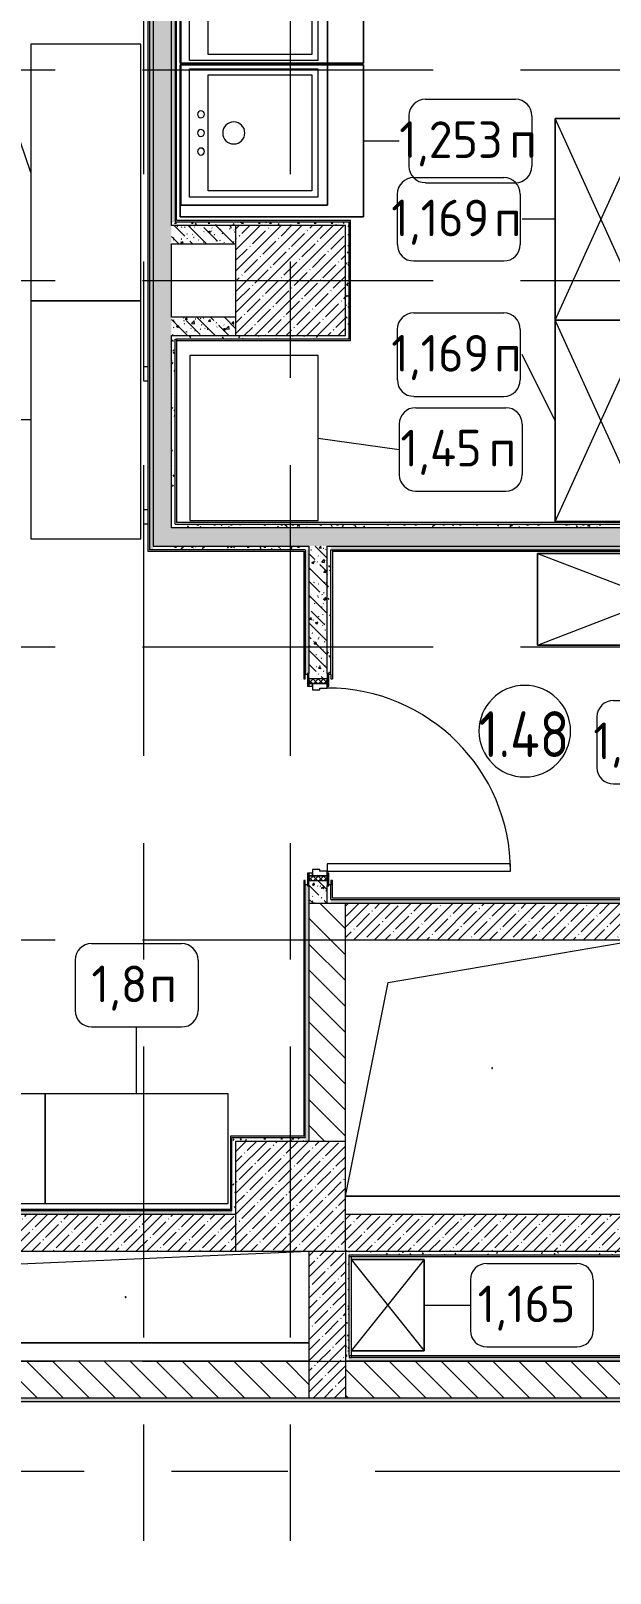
# Model space of a CAD drawing. Header units: millimetres. Extents: x 35840 to 252964, y -8553 to 29000.
# Drawn here: x 65043 to 68204, y 9942 to 18363 of the extents above; entities that cross this region are included whole.
import ezdxf

# ---------------------------------------------------------------- set-up
doc = ezdxf.new("R2010")
doc.units = ezdxf.units.MM
doc.linetypes.add('Осевая', pattern=[3175, 635, -476.25, 1587.5, -476.25])
for name, color, linetype, lineweight in [('A-AREA-IDEN', 7, 'Continuous', 9), ('A-DOOR', 7, 'Continuous', 9), ('A-DOOR-FRAM-2', 7, 'Continuous', 9), ('A-GENM', 7, 'Continuous', 9), ('A-WALL', 7, 'Continuous', 9), ('I-FURN-IDEN', 7, 'Continuous', 9), ('I-WALL', 7, 'Continuous', 9), ('P-SANR-FIXT', 7, 'Continuous', 9), ('P-SANR-FIXT-2', 7, 'Continuous', 13), ('S-COLS', 7, 'Continuous', 9), ('Оси-2', 7, 'Осевая', 9)]:
    doc.layers.add(name, color=color, linetype=linetype, lineweight=lineweight)
for name, color, linetype, lineweight, true_color in [('A-DOOR-1', 7, 'Continuous', 9, 0xc0c0c0), ('A-DOOR-FRAM-1', 7, 'Continuous', 9, 0xc0c0c0), ('A-WALL-1', 9, 'Continuous', 9, 0x808080), ('A-WALL-FNSH-1', 9, 'Continuous', 9, 0x808080), ('I-FURN-1', 9, 'Continuous', 9, 0x808080)]:
    doc.layers.add(name, color=color, linetype=linetype, lineweight=lineweight, true_color=true_color)
doc.styles.add('GOST Common', font='GOST_Common.ttf', dxfattribs={"height": 200})
doc.styles.add('GOST Common_1', font='GOST_Common.ttf', dxfattribs={"width": 0.9, "height": 250})
pattern_1 = [(135, (600, 0), (-75.43415, -75.43415), [106.68, -17.78, 3.556, -17.78]), (135, (600, 75.39), (-75.43415, -75.43415), []), (50, (600, 0), (127.52922, -11.15758), [13.335, -146.685]), (355, (600, 0), (-24.66966, 133.74002), [10.668, -117.348]), (100.451, (610.63, -0.93), (102.85973, 122.58178), [11.333, -124.663]), (46.184, (600, 35.56), (189.75516, -29.43036), [20.002, -220.027]), (96.636, (615.81, 33.1), (166.1822, 173.1996), [17, -186.995]), (351.184, (600, 35.56), (166.18393, 173.1976), [16.002, -176.022]), (21, (617.78, 26.67), (106.13027, -71.58603), [13.335, -146.685]), (326, (617.78, 26.67), (43.26188, 128.93175), [10.668, -117.348]), (71.451, (626.62, 20.7), (149.39198, 57.34505), [11.333, -124.663]), (37.5, (600, 0), (2.162228, 59.188357), [3.353, -112.573, 3.353, -115.773, -117.792]), (37.5, (600, 0), (2.162228, 59.188357), [-235.052, 3.353, -114.44]), (7.5, (600, 0), (46.773857, 70.12615), [3.353, -64.567, 3.353, -109.906, -44.894]), (7.5, (600, 0), (46.773857, 70.12615), [-181.178, 3.353, -41.542]), (327.5, (560.35, 0), (94.91367, -4.010093), [3.353, -41.097, 3.353, -135.331, -184.023]), (327.5, (560.35, 0), (94.91367, -4.010093), [-183.134, 3.353, -180.67]), (317.5, (542.57, 0), (103.69057, 17.79882), [3.353, -54.432, 3.353, -88.748, -130.683]), (317.5, (542.57, 0), (103.69057, 17.79882), [-149.885, 3.353, -127.33])]
pattern_2 = [(45, (600, 0), (-57.02463, 57.02463), []), (45, (657.025, 0), (-57.02463, 57.02463), [100.806, -20.161, 3.353, -16.808])]
pattern_3 = [(135, (600, 0), (-70.71068, -70.71068), [])]
pattern_4 = [(0, (600, 0), (121.92, 30.48), [10.058, -81.382, 10.058, -81.382, -487.68]), (0, (600, 0), (121.92, 30.48), [-182.88, 10.058, -172.822, 10.058, -81.382, -213.36]), (0, (600, 0), (121.92, 30.48), [-457.2, 10.058, -50.902, 10.058, -142.342]), (120, (645.72, 15.24), (-87.356454, 90.345817), [10.058, -81.382, 10.058, -81.382, -487.68]), (120, (645.72, 15.24), (-87.356454, 90.345817), [-182.88, 10.058, -172.822, 10.058, -81.382, -213.36]), (120, (645.72, 15.24), (-87.356454, 90.345817), [-457.2, 10.058, -50.902, 10.058, -142.342]), (240, (660.96, 76.2), (-34.563546, -120.825817), [10.058, -81.382, 10.058, -81.382, -487.68]), (240, (660.96, 76.2), (-34.563546, -120.825817), [-182.88, 10.058, -172.822, 10.058, -81.382, -213.36]), (240, (660.96, 76.2), (-34.563546, -120.825817), [-457.2, 10.058, -50.902, 10.058, -142.342])]

# ---------------------------------------------------------------- blocks, each defined once
blk = doc.blocks.new('BSC_Колонна _Прямоугольная - 600х600-23205240-План расстановки мебели и оборудования 1 этажа в осях 12-23')
at = {"layer": 'S-COLS'}
h = blk.add_hatch(dxfattribs=at)
h.set_pattern_fill('FP_16', color=256, style=0, pattern_type=2)
h.set_pattern_definition([(45, (-65860, -12000), (-57.02463, 57.02463), []), (45, (-65802.975, -12000), (-57.02463, 57.02463), [100.806, -20.161, 3.353, -16.808])])
h.paths.add_polyline_path([(-300, -300), (300, -300), (300, 300), (-300, 300), (-300, 99.6)])
for p, q in [((300, 300), (-300, 300)), ((-300, 300), (-300, -300)), ((300, -300), (300, 300)), ((-300, -300), (300, -300))]:
    blk.add_line(p, q, dxfattribs=at)
blk = doc.blocks.new('BSC_Колонна _Прямоугольная - 600х600-V14-План расстановки мебели и оборудования 1 этажа в осях 12-23')
at = {"layer": 'S-COLS'}
h = blk.add_hatch(dxfattribs=at)
h.set_pattern_fill('FP_18', color=256, style=0, pattern_type=2)
h.set_pattern_definition([(45, (-65860, -17000), (-57.02463, 57.02463), []), (45, (-65802.975, -17000), (-57.02463, 57.02463), [100.806, -20.161, 3.353, -16.808])])
h.paths.add_polyline_path([(-300, -300), (300, -300), (300, 300), (-300, 300), (-300, 270.6)])
for p, q in [((300, 300), (-300, 300)), ((-300, 300), (-300, -300)), ((300, -300), (300, 300)), ((-300, -300), (300, -300))]:
    blk.add_line(p, q, dxfattribs=at)
blk = doc.blocks.new('110_Дверь_СКБ_1Ст_Внутренняя1 - Д-11 1100x2100h_кладовые _все__ коридор _между помещениями блока столовой__ моечные _все_-32089444-План расстановки мебели и оборудования 1 этажа в осях 12-23')
at = {"layer": 'A-DOOR'}
h = blk.add_hatch(dxfattribs=at)
h.set_pattern_fill('FP_25', color=256, style=0, pattern_type=2)
h.set_pattern_definition([(135, (1751.41, 114.685), (-14.14214, -14.14214), []), (225, (1751.41, 114.685), (14.14214, -14.14214), [])])
h.paths.add_polyline_path([(562.5, -50), (562.5, 50), (537.5, 50), (537.5, -50)])
at = {"layer": 'A-DOOR-FRAM-2'}
h = blk.add_hatch(dxfattribs=at)
h.set_pattern_fill('FP_26', color=256, style=0, pattern_type=2)
h.set_pattern_definition([(45, (-371.384, 114.685), (-14.1421, 14.1421), []), (135, (-371.384, 114.685), (-14.1421, -14.1421), [])])
h.paths.add_polyline_path([(-512.5, -50), (-512.5, 50), (-537.5, 50), (-537.5, -50)])
at = {"layer": 'A-DOOR-1'}
for p, q in [((512.5, 1050), (472.5, 1050)), ((472.5, 1050), (472.5, 50)), ((512.5, 50), (512.5, 1050)), ((472.5, 50), (512.5, 50))]:
    blk.add_line(p, q, dxfattribs=at)
blk.add_arc((512.5, 50), 1000, 90, 180, dxfattribs=at)
at = {"layer": 'A-DOOR-FRAM-1'}
for p, q in [((-497.5, 58), (-567.5, 58)), ((-567.5, 58), (-567.5, 50)), ((-567.5, 50), (-497.5, 50)), ((-512.5, 50), (-537.5, 50)), ((-537.5, 50), (-537.5, -50)), ((-487.5, 50), (-512.5, 50)), ((-512.5, 50), (-512.5, -30)), ((-512.5, -50), (-512.5, 50)), ((-497.5, 50), (-512.5, 50)), ((-512.5, 50), (-512.5, 49)), ((-512.5, 49), (-497.5, 49)), ((-497.5, 50), (-497.5, 58)), ((-497.5, 49), (-497.5, 50)), ((-487.5, 10), (-487.5, 50)), ((-477.5, 10), (-487.5, 10)), ((-477.5, -30), (-477.5, 10)), ((512.5, 10), (502.5, 10)), ((502.5, 10), (502.5, -30)), ((512.5, 50), (512.5, 10)), ((537.5, 50), (512.5, 50)), ((592.5, 58), (522.5, 58)), ((522.5, 58), (522.5, 50)), ((537.5, 50), (522.5, 50)), ((522.5, 50), (522.5, 49)), ((522.5, 50), (592.5, 50)), ((522.5, 49), (537.5, 49)), ((537.5, -30), (537.5, 50)), ((562.5, 50), (537.5, 50)), ((537.5, 50), (537.5, -50)), ((537.5, 49), (537.5, 50)), ((562.5, -50), (562.5, 50)), ((592.5, 50), (592.5, 58)), ((-497.5, -50), (-567.5, -50)), ((-567.5, -50), (-567.5, -58)), ((-567.5, -58), (-497.5, -58)), ((-537.5, -50), (-512.5, -50)), ((-512.5, -30), (-477.5, -30)), ((-497.5, -30), (-512.5, -30)), ((-512.5, -30), (-512.5, -50)), ((-512.5, -50), (-497.5, -50)), ((-497.5, -50), (-497.5, -30)), ((-497.5, -58), (-497.5, -50)), ((502.5, -30), (537.5, -30)), ((537.5, -30), (522.5, -30)), ((522.5, -30), (522.5, -50)), ((522.5, -50), (537.5, -50)), ((592.5, -50), (522.5, -50)), ((522.5, -50), (522.5, -58)), ((522.5, -58), (592.5, -58)), ((537.5, -50), (537.5, -30)), ((537.5, -50), (562.5, -50)), ((592.5, -58), (592.5, -50))]:
    blk.add_line(p, q, dxfattribs=at)
blk = doc.blocks.new('GM_Отверстие прямоугольное _в плите_ - Отверстие-21957768-План расстановки мебели и оборудования 1 этажа в осях 12-23')
at = {"layer": 'A-GENM'}
for p, q in [((-1000, -250), (-1000, 250)), ((-1000, 250), (-1000, -250)), ((-916.7, 166.7), (1000, 250)), ((-1000, -250), (-916.7, 166.7)), ((1000, -250), (-1000, -250)), ((-1000, -250), (1000, -250))]:
    blk.add_line(p, q, dxfattribs=at)
for start, end in [(360, 180), (180, 360)]:
    blk.add_arc((0, 0), 2.5, start, end, dxfattribs=at)
blk = doc.blocks.new('GM_Отверстие прямоугольное _в плите_ - Отверстие-21957881-План расстановки мебели и оборудования 1 этажа в осях 12-23')
at = {"layer": 'A-GENM'}
for p, q in [((-566.7, 466.7), (800, 700)), ((800, 700), (800, -700)), ((800, -700), (800, 700)), ((-800, -700), (-566.7, 466.7)), ((800, -700), (-800, -700)), ((-800, -700), (800, -700))]:
    blk.add_line(p, q, dxfattribs=at)
for start, end in [(360, 180), (180, 360)]:
    blk.add_arc((0, 0), 2.5, start, end, dxfattribs=at)
blk = doc.blocks.new('Штора противопожарная_Рен - ШТ_700х700-V59-План расстановки мебели и оборудования 1 этажа в осях 12-23')
at = {"layer": 'A-DOOR-1'}
for p, q in [((-430, 100), (-350, 100)), ((-430, 77.8), (-430, 100)), ((-350, 100), (-350, 78)), ((350, 100), (430, 100)), ((350, 78), (350, 100)), ((430, 100), (430, 78))]:
    blk.add_line(p, q, dxfattribs=at)
blk = doc.blocks.new('Стол базовый прямоугольный - 1_13п-25625753-План расстановки мебели и оборудования 1 этажа в осях 12-23')
at = {"layer": 'I-FURN-1'}
for p, q in [((750, 300), (-750, 300)), ((-750, 300), (-750, -300)), ((750, -300), (750, 300)), ((-750, -300), (750, -300))]:
    blk.add_line(p, q, dxfattribs=at)
blk = doc.blocks.new('Стол базовый прямоугольный - 1_8п-25625871-План расстановки мебели и оборудования 1 этажа в осях 12-23')
at = {"layer": 'I-FURN-1'}
for p, q in [((500, 300), (-500, 300)), ((-500, 300), (-500, -300)), ((500, -300), (500, 300)), ((-500, -300), (500, -300))]:
    blk.add_line(p, q, dxfattribs=at)
blk = doc.blocks.new('Стол базовый прямоугольный - 1_37п-25626041-План расстановки мебели и оборудования 1 этажа в осях 12-23')
at = {"layer": 'I-FURN-1'}
for p, q in [((650, 300), (-650, 300)), ((-650, 300), (-650, -300)), ((650, -300), (650, 300)), ((-650, -300), (650, -300))]:
    blk.add_line(p, q, dxfattribs=at)
blk = doc.blocks.new('Стол базовый прямоугольный - 1_12п-25625643-План расстановки мебели и оборудования 1 этажа в осях 12-23')
at = {"layer": 'I-FURN-1'}
for p, q in [((700, 300), (-700, 300)), ((-700, 300), (-700, -300)), ((700, -300), (700, 300)), ((-700, -300), (700, -300))]:
    blk.add_line(p, q, dxfattribs=at)
blk = doc.blocks.new('Шкаф параметрический - 1_141п-25632429-План расстановки мебели и оборудования 1 этажа в осях 12-23')
at = {"layer": 'I-FURN-1'}
for p, q in [((0, 0), (1300, 500)), ((0, 500), (1300, 0)), ((1300, 500), (0, 500)), ((0, 500), (0, 0)), ((0, 0), (0, 500)), ((0, 500), (1300, 500)), ((1300, 0), (1300, 500)), ((1300, 500), (1300, 0)), ((0, 0), (1300, 0)), ((1300, 0), (0, 0))]:
    blk.add_line(p, q, dxfattribs=at)
blk = doc.blocks.new('Шкаф параметрический - 1_169п-25633357-План расстановки мебели и оборудования 1 этажа в осях 12-23')
at = {"layer": 'I-FURN-1'}
for p, q in [((0, 0), (1100, -500)), ((0, -500), (1100, 0)), ((1100, 0), (0, 0)), ((0, 0), (0, -500)), ((0, -500), (0, 0)), ((0, 0), (1100, 0)), ((1100, -500), (1100, 0)), ((1100, 0), (1100, -500)), ((0, -500), (1100, -500)), ((1100, -500), (0, -500))]:
    blk.add_line(p, q, dxfattribs=at)
blk = doc.blocks.new('Мойка кухонная - Мойка Steel Hammer SH R 5151 GLOWE 3-25633664-План расстановки мебели и оборудования 1 этажа в осях 12-23')
at = {"layer": 'P-SANR-FIXT'}
for p, q in [((-350, 700), (350, 700)), ((-350, 0), (-350, 700)), ((350, 700), (350, 0)), ((-316.6, 666.4), (316.1, 666.4)), ((-316.6, 102.3), (-316.6, 666.4)), ((316.1, 666.4), (316.1, 102.3)), ((316.1, 102.3), (-316.6, 102.3)), ((350, 0), (-350, 0))]:
    blk.add_line(p, q, dxfattribs=at)
for centre, radius, start, end in [((0, 241.3), 60.5, 0, 180), ((0, 241.3), 60.5, 180, 0), ((-101.6, 61.9), 19, 90, 180), ((-101.6, 61.9), 19, 180, 270), ((-101.6, 61.9), 19.1, 0, 90), ((-101.6, 61.9), 19, 270, 0), ((0, 61.9), 19, 0, 180), ((0, 61.9), 19, 180, 0), ((101.6, 61.9), 19.1, 0, 180), ((101.6, 61.9), 19.1, 180, 0)]:
    blk.add_arc(centre, radius, start, end, dxfattribs=at)
blk = doc.blocks.new('Стол базовый прямоугольный - 1_45п-25633795-План расстановки мебели и оборудования 1 этажа в осях 12-23')
at = {"layer": 'I-FURN-1'}
for p, q in [((450, 350), (-450, 350)), ((-450, 350), (-450, -350)), ((450, -350), (450, 350)), ((-450, -350), (450, -350))]:
    blk.add_line(p, q, dxfattribs=at)
blk = doc.blocks.new('Шкаф параметрический - 1_165-25646814-План расстановки мебели и оборудования 1 этажа в осях 12-23')
at = {"layer": 'I-FURN-1'}
for p, q in [((0, 0), (500, 400)), ((0, 400), (500, 0)), ((500, 400), (0, 400)), ((0, 400), (0, 0)), ((0, 1), (0, 400)), ((0, 400), (500, 400)), ((500, 0), (500, 400)), ((500, 400), (500, 1)), ((0, 0), (500, 0))]:
    blk.add_line(p, q, dxfattribs=at)
blk = doc.blocks.new('Марка_Мебель - В прямоуг_Balcon_Марка-25523697-План расстановки мебели и оборудования 1 этажа в осях 12-23')
at = {"layer": 'I-FURN-IDEN'}
for p, q in [((-2.455, 2.278), (2.455, 2.278)), ((-3.355, 1.378), (-3.355, -1.384)), ((3.355, 1.378), (3.355, -1.378)), ((-2.461, -2.278), (2.455, -2.278))]:
    blk.add_line(p, q, dxfattribs=at)
for centre, radius, start, end in [((-2.455, 1.378), 0.9, 90, 180), ((2.455, 1.378), 0.9, 0, 90), ((-2.461, -1.384), 0.893, 180, 270), ((2.455, -1.378), 0.9, 270, 0)]:
    blk.add_arc(centre, radius, start, end, dxfattribs=at)
blk = doc.blocks.new('Марка_Помещения - Номер-25198446-План расстановки мебели и оборудования 1 этажа в осях 12-23')
at = {"layer": 'A-AREA-IDEN'}
for start, end in [(360, 180), (180, 360)]:
    blk.add_arc((0, 0), 2.5, start, end, dxfattribs=at)

msp = doc.modelspace()

# ---------------------------------------------------------------- hatches: boundary and pattern name
at = {"layer": 'I-WALL'}
h = msp.add_hatch(dxfattribs=at)
h.set_pattern_fill('FP_85', color=256, style=0, pattern_type=2)
h.set_pattern_definition(pattern_4)
h.paths.add_polyline_path([(65710, 15530), (65710, 22800), (65690, 22800), (65690, 15530)])
h = msp.add_hatch(dxfattribs=at)
h.set_pattern_fill('FP_22', color=256, style=0, pattern_type=2)
h.set_pattern_definition(pattern_1)
h.paths.add_polyline_path([(65710, 15550), (65810, 15550), (65810, 22800), (65710, 22800), (65710, 16236.4)])
h = msp.add_hatch(dxfattribs=at)
h.set_pattern_fill('FP_85', color=256, style=0, pattern_type=2)
h.set_pattern_definition(pattern_4)
h.paths.add_polyline_path([(65830, 17320), (65830, 21050), (65810, 21050), (65810, 17320)])
h = msp.add_hatch(dxfattribs=at)
h.set_pattern_fill('FP_85', color=256, style=0, pattern_type=2)
h.set_pattern_definition(pattern_4)
h.paths.add_polyline_path([(66760, 17300), (66760, 17320), (65810, 17320), (65810, 17300), (66703, 17300)])
h = msp.add_hatch(dxfattribs=at)
h.set_pattern_fill('FP_22', color=256, style=0, pattern_type=2)
h.set_pattern_definition(pattern_1)
h.paths.add_polyline_path([(66160, 17200), (66160, 17300), (65810, 17300), (65810, 17200), (65978.3, 17200)])
h = msp.add_hatch(dxfattribs=at)
h.set_pattern_fill('FP_85', color=256, style=0, pattern_type=2)
h.set_pattern_definition(pattern_4)
h.paths.add_polyline_path([(66760, 16700), (66780, 16700), (66780, 17320), (66760, 17320), (66760, 17270.6)])
h = msp.add_hatch(dxfattribs=at)
h.set_pattern_fill('FP_22', color=256, style=0, pattern_type=2)
h.set_pattern_definition(pattern_1)
h.paths.add_polyline_path([(66160, 16700), (66160, 16800), (65810, 16800), (65810, 16700), (65978.3, 16700)])
h = msp.add_hatch(dxfattribs=at)
h.set_pattern_fill('FP_85', color=256, style=0, pattern_type=2)
h.set_pattern_definition(pattern_4)
h.paths.add_polyline_path([(65810, 15650), (65830, 15650), (65830, 16700), (65810, 16700), (65810, 16236.4)])
h = msp.add_hatch(dxfattribs=at)
h.set_pattern_fill('FP_85', color=256, style=0, pattern_type=2)
h.set_pattern_definition(pattern_4)
h.paths.add_polyline_path([(66780, 16680), (66780, 16700), (65830, 16700), (65830, 16680), (66760, 16680)])
h = msp.add_hatch(dxfattribs=at)
h.set_pattern_fill('FP_85', color=256, style=0, pattern_type=2)
h.set_pattern_definition(pattern_4)
h.paths.add_polyline_path([(68435, 15650), (68435, 15670), (65830, 15670), (65830, 15650), (67427.6, 15650)])
h = msp.add_hatch(dxfattribs=at)
h.set_pattern_fill('FP_22', color=256, style=0, pattern_type=2)
h.set_pattern_definition(pattern_1)
h.paths.add_polyline_path([(68535, 15550), (68535, 15650), (65810, 15650), (65810, 15550), (67427.6, 15550)])
h = msp.add_hatch(dxfattribs=at)
h.set_pattern_fill('FP_85', color=256, style=0, pattern_type=2)
h.set_pattern_definition(pattern_4)
h.paths.add_polyline_path([(66540, 15530), (66560, 15530), (66560, 15550), (65710, 15550), (65710, 15530), (66532, 15530)])
h = msp.add_hatch(dxfattribs=at)
h.set_pattern_fill('FP_85', color=256, style=0, pattern_type=2)
h.set_pattern_definition(pattern_4)
h.paths.add_polyline_path([(66540, 12300), (66560, 12300), (66559.9, 13695), (66552, 13695), (66552, 13700), (66540, 13700), (66540, 12320)])
h.paths.add_polyline_path([(66552, 14850), (66552, 14855), (66560, 14855), (66560, 15530), (66540, 15530), (66540, 14850)])
h = msp.add_hatch(dxfattribs=at)
h.set_pattern_fill('FP_22', color=256, style=0, pattern_type=2)
h.set_pattern_definition(pattern_1)
h.paths.add_polyline_path([(66660, 13600), (66660, 13725), (66560, 13725), (66560, 13600)])
h.paths.add_polyline_path([(66660, 14825), (66660, 15550), (66560, 15550), (66560, 14825)])
h = msp.add_hatch(dxfattribs=at)
h.set_pattern_fill('FP_85', color=256, style=0, pattern_type=2)
h.set_pattern_definition(pattern_4)
h.paths.add_polyline_path([(66660, 13600), (66680, 13600), (66680, 13700), (66668, 13700), (66668, 13695), (66660, 13695)])
h.paths.add_polyline_path([(66680, 14850), (66680, 15550), (66660, 15550), (66660.1, 14855), (66668, 14855), (66668, 14850)])
h = msp.add_hatch(dxfattribs=at)
h.set_pattern_fill('FP_85', color=256, style=0, pattern_type=2)
h.set_pattern_definition(pattern_4)
h.paths.add_polyline_path([(70310, 15530), (70310, 15550), (66680, 15550), (66680, 15530), (70290, 15530)])
h = msp.add_hatch(dxfattribs=at)
h.set_pattern_fill('FP_20', color=256, style=0, pattern_type=2)
h.set_pattern_definition(pattern_3)
h.paths.add_polyline_path([(66760, 12300), (66760, 13600), (66560, 13600), (66560, 12300)])
h = msp.add_hatch(dxfattribs=at)
h.set_pattern_fill('FP_85', color=256, style=0, pattern_type=2)
h.set_pattern_definition(pattern_4)
h.paths.add_polyline_path([(70326.3, 13600), (70710, 13600), (70710, 13620), (66680, 13620), (66680, 13600), (69964, 13600)])
h = msp.add_hatch(dxfattribs=at)
h.set_pattern_fill('FP_1', color=256, style=0, pattern_type=2)
h.set_pattern_definition(pattern_2)
h.paths.add_polyline_path([(68450, 13400), (68640, 13400), (68640, 13600), (66760, 13600), (66760, 13400), (67427.6, 13400)])
h = msp.add_hatch(dxfattribs=at)
h.set_pattern_fill('FP_85', color=256, style=0, pattern_type=2)
h.set_pattern_definition(pattern_4)
h.paths.add_polyline_path([(66540, 12300), (66540, 12320), (66140, 12320), (66140, 12300), (66160, 12300)])
h = msp.add_hatch(dxfattribs=at)
h.set_pattern_fill('FP_85', color=256, style=0, pattern_type=2)
h.set_pattern_definition(pattern_4)
h.paths.add_polyline_path([(66160, 11900), (66160, 12300), (66140, 12300), (66140, 11900)])
h = msp.add_hatch(dxfattribs=at)
h.set_pattern_fill('FP_85', color=256, style=0, pattern_type=2)
h.set_pattern_definition(pattern_4)
h.paths.add_polyline_path([(63079.6, 11900), (66140, 11900), (66140, 11920), (60760, 11920), (60760, 11900), (62354.9, 11900)])
h = msp.add_hatch(dxfattribs=at)
h.set_pattern_fill('FP_1', color=256, style=0, pattern_type=2)
h.set_pattern_definition(pattern_2)
h.paths.add_polyline_path([(64460, 11700), (66160, 11700), (66160, 11900), (60760, 11900), (60760, 11700), (64380, 11700)])
h = msp.add_hatch(dxfattribs=at)
h.set_pattern_fill('FP_1', color=256, style=0, pattern_type=2)
h.set_pattern_definition(pattern_2)
h.paths.add_polyline_path([(68450, 11700), (68450, 11900), (66760, 11900), (66760, 11700), (67427.6, 11700)])
h = msp.add_hatch(dxfattribs=at)
h.set_pattern_fill('FP_1', color=256, style=0, pattern_type=2)
h.set_pattern_definition(pattern_2)
h.paths.add_polyline_path([(66760, 10900), (66760, 11700), (66560, 11700), (66560, 10900)])
h = msp.add_hatch(dxfattribs=at)
h.set_pattern_fill('FP_85', color=256, style=0, pattern_type=2)
h.set_pattern_definition(pattern_4)
h.paths.add_polyline_path([(66760, 11100), (66780, 11100), (66780, 11700), (66760, 11700)])
h = msp.add_hatch(dxfattribs=at)
h.set_pattern_fill('FP_85', color=256, style=0, pattern_type=2)
h.set_pattern_definition(pattern_4)
h.paths.add_polyline_path([(66780, 11680), (68650, 11680), (68650, 11700), (66780, 11700)])
h = msp.add_hatch(dxfattribs=at)
h.set_pattern_fill('FP_85', color=256, style=0, pattern_type=2)
h.set_pattern_definition(pattern_4)
h.paths.add_polyline_path([(66780, 11100), (68638.8, 11100), (68638.8, 11108), (68668.8, 11108), (68668.8, 11120), (66780, 11120)])
h.paths.add_polyline_path([(69964, 11100), (70309.8, 11100), (70309.8, 11120), (69618.8, 11120), (69618.8, 11108), (69648.8, 11108), (69648.8, 11100)])
h = msp.add_hatch(dxfattribs=at)
h.set_pattern_fill('FP_20', color=256, style=0, pattern_type=2)
h.set_pattern_definition(pattern_3)
h.paths.add_polyline_path([(73540, 10900), (73540, 11100), (72929.8, 11100), (72929.8, 10900), (73225, 10900)])
h.paths.add_polyline_path([(71979.8, 10900), (71979.8, 11100), (69618.8, 11100), (69618.8, 10900), (71949.8, 10900)])
h.paths.add_polyline_path([(68668.8, 10900), (68668.8, 11100), (66760, 11100), (66760, 10900), (68638.8, 10900)])
h.paths.add_polyline_path([(66560, 10900), (66560, 11100), (62160, 11100), (62160, 10900), (64529, 10900)])
h = msp.add_hatch(dxfattribs=at)
h.set_pattern_fill('FP_85', color=256, style=0, pattern_type=2)
h.set_pattern_definition(pattern_4)
h.paths.add_polyline_path([(75470, 10880), (75470, 10900), (72959.8, 10899.8), (72959.8, 10892), (72929.8, 10892), (72929.8, 10880), (74674.4, 10880)])
h.paths.add_polyline_path([(71979.8, 10880), (71979.8, 10892), (71949.8, 10892), (71949.8, 10900), (69648.8, 10900), (69648.8, 10892), (69618.8, 10892), (69618.8, 10880), (71949.8, 10880)])
h.paths.add_polyline_path([(68638.8, 10880), (68668.8, 10880), (68668.8, 10892), (68638.8, 10892), (68638.8, 10900), (62160, 10900), (62160, 10880), (67427.6, 10880)])
h.paths.add_polyline_path([(61940, 10880), (61960, 10880), (61960, 10900), (61940, 10900)])

# ---------------------------------------------------------------- linework, layer by layer
at = {"layer": 'A-WALL'}
for p, q in [((65830, 21030), (65830, 17320)), ((65830, 17320), (66780, 17320)), ((65830, 15670), (65830, 16680)), ((65830, 15670), (68415, 15670)), ((66540, 15530), (65690, 15530)), ((66540, 15530), (66540, 14850)), ((66680, 14850), (66680, 15530)), ((66540, 12320), (66540, 13700)), ((66680, 13620), (66680, 13700)), ((66680, 13620), (70690, 13620)), ((66540, 12320), (66140, 12320)), ((66140, 12300), (66140, 12300)), ((66140, 11920), (66140, 12300)), ((66140, 11920), (60780, 11920))]:
    msp.add_line(p, q, dxfattribs=at)
at = {"layer": 'A-WALL-1'}
for p, q in [((65690, 22820), (65690, 15530)), ((65710, 22800), (65710, 15550)), ((65810, 17300), (65810, 21050)), ((66160, 17300), (65810, 17300)), ((66780, 16680), (66780, 17320)), ((65810, 16800), (65810, 17200)), ((65810, 17200), (66160, 17200)), ((66160, 16800), (65810, 16800)), ((65810, 15650), (65810, 16700)), ((65810, 16700), (66160, 16700)), ((65830, 16680), (65838, 16680)), ((68435, 15650), (65810, 15650)), ((65710, 15550), (66560, 15550)), ((66560, 15550), (66560, 14855)), ((66660, 15550), (70310, 15550)), ((66660, 14855), (66660, 15550)), ((66680, 15530), (70290, 15530)), ((66540, 14850), (66552, 14850)), ((66668, 14850), (66680, 14850)), ((66552, 13700), (66540, 13700)), ((66560, 13695), (66560, 12300)), ((66660, 13600), (66660, 13695)), ((66680, 13700), (66668, 13700)), ((66560, 13600), (84490.7, 13600)), ((66760, 12300), (66760, 13600)), ((66760, 13400), (68450, 13400)), ((66160, 11900), (60760, 11900)), ((68450, 11900), (66760, 11900)), ((62160, 11700), (66160, 11700)), ((66560, 11700), (66560, 10900)), ((66760, 11700), (68650, 11700)), ((66760, 11700), (66760, 10900)), ((66780, 11131), (66780, 11680)), ((66780, 11680), (68670, 11680)), ((68668.8, 11120), (66791, 11120)), ((66560, 11100), (62160, 11100)), ((68638.8, 11100), (66760, 11100)), ((66760, 11100), (68638.8, 11100)), ((61940, 10880), (68668.8, 10880)), ((62160, 10900), (68638.8, 10900))]:
    msp.add_line(p, q, dxfattribs=at)
at = {"layer": 'A-WALL-FNSH-1'}
for p, q in [((65682, 22828), (65682, 15522)), ((65838, 17328), (65838, 21022)), ((66788, 17328), (65838, 17328)), ((66788, 16672), (66788, 17328)), ((66780, 16680), (65838, 16680)), ((65838, 16680), (65838, 15678)), ((65838, 16672), (66788, 16672)), ((68407, 15678), (65838, 15678)), ((65682, 15522), (66532, 15522)), ((66532, 15522), (66532, 14825)), ((66688, 15530), (66688, 14825)), ((66688, 15522), (70282, 15522)), ((66532, 14825), (66540, 14825)), ((66540, 14825), (66540, 14850)), ((66680, 14850), (66680, 14825)), ((66680, 14825), (66688, 14825)), ((66540, 13725), (66532, 13725)), ((66532, 13725), (66532, 12328)), ((66540, 13700), (66540, 13725)), ((66680, 13725), (66680, 13700)), ((66688, 13725), (66680, 13725)), ((66688, 13628), (66688, 13725)), ((70682, 13628), (66688, 13628)), ((66132, 12328), (66132, 11928)), ((66532, 12328), (66132, 12328)), ((66140, 12300), (66140, 12320)), ((66132, 11928), (60788, 11928)), ((61939, 10879), (68668.8, 10879))]:
    msp.add_line(p, q, dxfattribs=at)
at = {"layer": 'I-FURN-1'}
for p, q in [((65857.2, 19017.1), (65857.2, 18187.1)), ((65857.2, 18187.1), (65857.2, 19017.1)), ((65860.7, 18951), (65860.7, 17411)), ((65860.7, 18187.1), (65860.7, 18951)), ((66660.7, 17411), (66660.7, 18951)), ((66660.7, 18951), (66660.7, 18187.1)), ((66857.2, 18187.1), (66857.2, 19017.1)), ((66857.2, 19017.1), (66857.2, 18187.1)), ((65857.2, 18187.1), (65860.7, 18187.1)), ((65860.7, 18187.1), (65857.2, 18187.1)), ((65860.7, 18177.1), (65857.2, 18177.1)), ((65857.2, 18177.1), (65857.2, 17347.1)), ((65857.2, 17347.1), (65857.2, 18177.1)), ((65857.2, 18177.1), (65860.7, 18177.1)), ((65860.7, 18177.1), (65860.7, 18187.1)), ((65860.7, 18187.1), (66660.7, 18187.1)), ((66660.7, 18187.1), (65860.7, 18187.1)), ((65860.7, 17411), (65860.7, 18177.1)), ((66660.7, 18177.1), (65860.7, 18177.1)), ((65860.7, 18177.1), (66660.7, 18177.1)), ((66660.7, 18187.1), (66660.7, 18177.1)), ((66660.7, 18187.1), (66857.2, 18187.1)), ((66857.2, 18187.1), (66660.7, 18187.1)), ((66660.7, 18177.1), (66660.7, 17411)), ((66857.2, 18177.1), (66660.7, 18177.1)), ((66660.7, 18177.1), (66857.2, 18177.1)), ((66857.2, 17347.1), (66857.2, 18177.1)), ((66857.2, 18177.1), (66857.2, 17347.1)), ((65857.2, 17347.1), (66857.2, 17347.1)), ((66857.2, 17347.1), (65857.2, 17347.1)), ((65860.7, 17411), (66660.7, 17411)), ((66660.7, 17411), (65860.7, 17411))]:
    msp.add_line(p, q, dxfattribs=at)
at = {"layer": 'I-FURN-IDEN'}
for p, q in [((65042.8, 17590), (64867.4, 18097.1)), ((66857.2, 17762.1), (67053.2, 17762.1)), ((67903.3, 17334.5), (67723.6, 17334.5)), ((67903.3, 16234.5), (67723.6, 16595.5)), ((65042.8, 16240), (64847.4, 16240)), ((66610, 16140), (67053.2, 16078)), ((65620, 12560), (65620, 12924.7)), ((67190, 11405.7), (67441.2, 11405.7))]:
    msp.add_line(p, q, dxfattribs=at)
at = {"layer": 'I-WALL'}
for p, q in [((68681, 11669), (66780, 11669)), ((66791, 11669), (66791, 11120)), ((66780, 11131), (68668.8, 11131)), ((66780, 11131), (66780, 11120)), ((66780, 11120), (66791, 11120))]:
    msp.add_line(p, q, dxfattribs=at)
at = {"layer": 'Оси-2'}
for p, q in [((65660, 593.7), (65660, 24898.1)), ((66460, 593.7), (66460, 24898.1)), ((39140.1, 18150), (82060, 18150)), ((39140.1, 17000), (82060, 17000)), ((39140.1, 15000), (81460, 15000)), ((39140.1, 13400), (81460, 13400)), ((39140.1, 11100), (82060, 11100)), ((40410.1, 10500), (82060, 10500))]:
    msp.add_line(p, q, dxfattribs=at)

# ---------------------------------------------------------------- block references
at = {"layer": 'A-AREA-IDEN', "xscale": 99.99999999999993, "yscale": 99.99999999999993, "zscale": 99.99999999999993}
msp.add_blockref('Марка_Помещения - Номер-25198446-План расстановки мебели и оборудования 1 этажа в осях 12-23', (67738.1, 14539.7), dxfattribs=at)
at = {"layer": 'A-DOOR-1'}
for name, p, rotation in [('Штора противопожарная_Рен - ШТ_700х700-V59-План расстановки мебели и оборудования 1 этажа в осях 12-23', (65760, 16100), 89.99999999999987), ('110_Дверь_СКБ_1Ст_Внутренняя1 - Д-11 1100x2100h_кладовые _все__ коридор _между помещениями блока столовой__ моечные _все_-32089444-План расстановки мебели и оборудования 1 этажа в осях 12-23', (66610, 14287.5), 270)]:
    msp.add_blockref(name, p, dxfattribs=dict(at, rotation=rotation))
at = {"layer": 'A-GENM'}
for name, p in [('GM_Отверстие прямоугольное _в плите_ - Отверстие-21957881-План расстановки мебели и оборудования 1 этажа в осях 12-23', (67560, 12700)), ('GM_Отверстие прямоугольное _в плите_ - Отверстие-21957768-План расстановки мебели и оборудования 1 этажа в осях 12-23', (65560, 11450))]:
    msp.add_blockref(name, p, dxfattribs=at)
at = {"layer": 'I-FURN-1'}
for name, p, rotation in [('Стол базовый прямоугольный - 1_12п-25625643-План расстановки мебели и оборудования 1 этажа в осях 12-23', (65342.8, 17590), 89.9999999999997), ('Шкаф параметрический - 1_169п-25633357-План расстановки мебели и оборудования 1 этажа в осях 12-23', (67903.3, 16784.5), 90.00000000000018), ('Стол базовый прямоугольный - 1_37п-25626041-План расстановки мебели и оборудования 1 этажа в осях 12-23', (65342.8, 16240), 89.9999999999997), ('Шкаф параметрический - 1_169п-25633357-План расстановки мебели и оборудования 1 этажа в осях 12-23', (67903.3, 15684.5), 90.00000000000018), ('Стол базовый прямоугольный - 1_45п-25633795-План расстановки мебели и оборудования 1 этажа в осях 12-23', (66260, 16140), 89.9999999999997), ('Шкаф параметрический - 1_165-25646814-План расстановки мебели и оборудования 1 этажа в осях 12-23', (66790, 11655.7), 269.9999999999994)]:
    msp.add_blockref(name, p, dxfattribs=dict(at, rotation=rotation))
for name, p in [('Шкаф параметрический - 1_141п-25632429-План расстановки мебели и оборудования 1 этажа в осях 12-23', (67807.7, 15009.7)), ('Стол базовый прямоугольный - 1_13п-25625753-План расстановки мебели и оборудования 1 этажа в осях 12-23', (64370, 12260)), ('Стол базовый прямоугольный - 1_8п-25625871-План расстановки мебели и оборудования 1 этажа в осях 12-23', (65620, 12260))]:
    msp.add_blockref(name, p, dxfattribs=at)
at = {"layer": 'I-FURN-IDEN', "xscale": 99.99999999999993, "yscale": 99.99999999999993, "zscale": 99.99999999999993}
for p in [(67441.7, 17762.1), (67378.1, 17334.5), (67378.1, 16595.5), (67388.7, 16078), (68467.7, 14479.5), (65620, 13152.4), (67776.7, 11405.7)]:
    msp.add_blockref('Марка_Мебель - В прямоуг_Balcon_Марка-25523697-План расстановки мебели и оборудования 1 этажа в осях 12-23', p, dxfattribs=at)
at = {"layer": 'P-SANR-FIXT-2', "rotation": 270.0000000000009}
for p in [(65908.9, 18551), (65908.9, 17806)]:
    msp.add_blockref('Мойка кухонная - Мойка Steel Hammer SH R 5151 GLOWE 3-25633664-План расстановки мебели и оборудования 1 этажа в осях 12-23', p, dxfattribs=at)
at = {"layer": 'S-COLS'}
for name, p in [('BSC_Колонна _Прямоугольная - 600х600-V14-План расстановки мебели и оборудования 1 этажа в осях 12-23', (66460, 17000)), ('BSC_Колонна _Прямоугольная - 600х600-23205240-План расстановки мебели и оборудования 1 этажа в осях 12-23', (66460, 12000))]:
    msp.add_blockref(name, p, dxfattribs=at)

# ---------------------------------------------------------------- texts
at = {"layer": 'A-AREA-IDEN', "insert": (67487.3, 14648.2), "char_height": 250, "width": 627.721, "attachment_point": 1, "style": 'GOST Common_1'}
msp.add_mtext('1.48', dxfattribs=at)
at = {"layer": 'I-FURN-IDEN', "char_height": 200, "attachment_point": 1, "style": 'GOST Common'}
for s, insert, width in [('1,253', (67053.2, 17869.2), 729.536), ('\\fGOST Common|b0|i0|c204|p34|;п', (67655.1, 17869.2), 176.371), ('1,169', (67009.6, 17441.5), 681.434), ('\\fGOST Common|b0|i0|c204|p34|;п', (67571.9, 17441.5), 176.371), ('1,169', (67009.6, 16702.6), 681.434), ('\\fGOST Common|b0|i0|c204|p34|;п', (67571.9, 16702.6), 176.371), ('1,45', (67059.7, 16185), 585.232), ('\\fGOST Common|b0|i0|c204|p34|;п', (67542.5, 16185), 176.371), ('1,141', (68112.2, 14586.5), 649.367), ('1,8', (65373.5, 13259.5), 384.81), ('\\fGOST Common|b0|i0|c204|p34|;п', (65691, 13259.5), 176.371), ('1,165', (67480.7, 11512.8), 681.434)]:
    msp.add_mtext(s, dxfattribs=dict(at, insert=insert, width=width))

doc.saveas('drawing.dxf')
